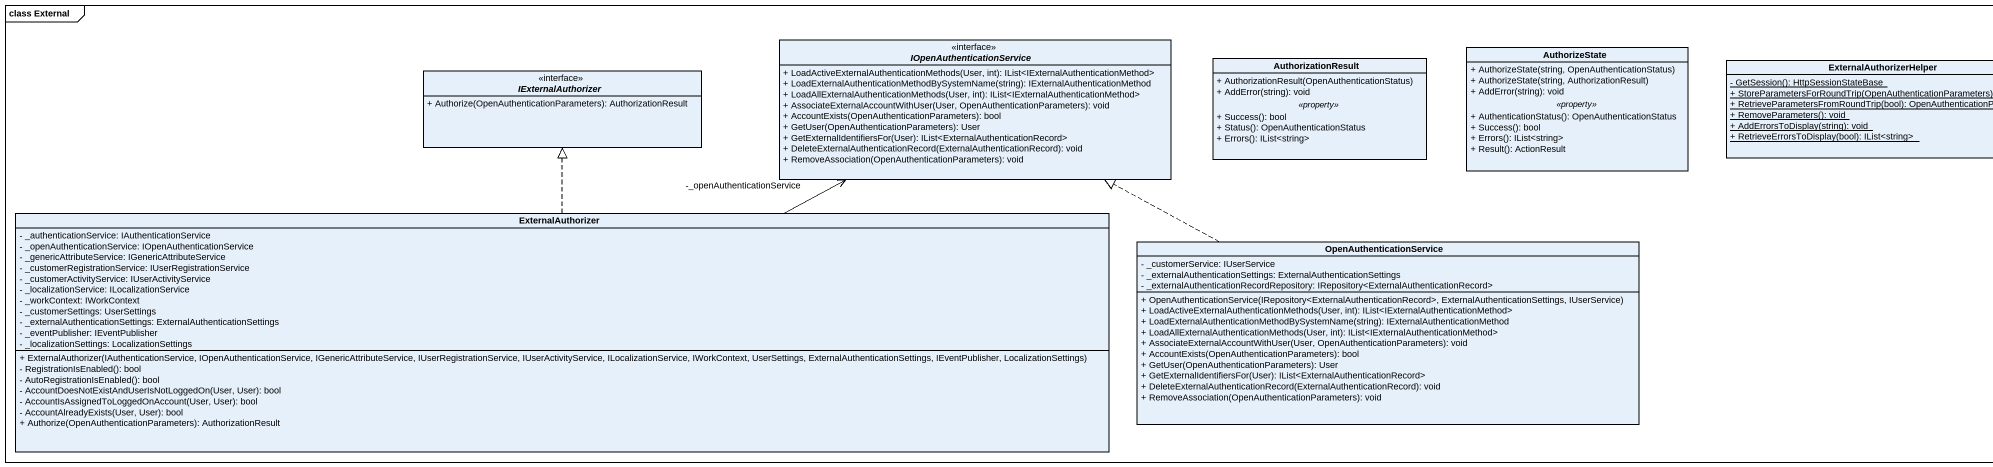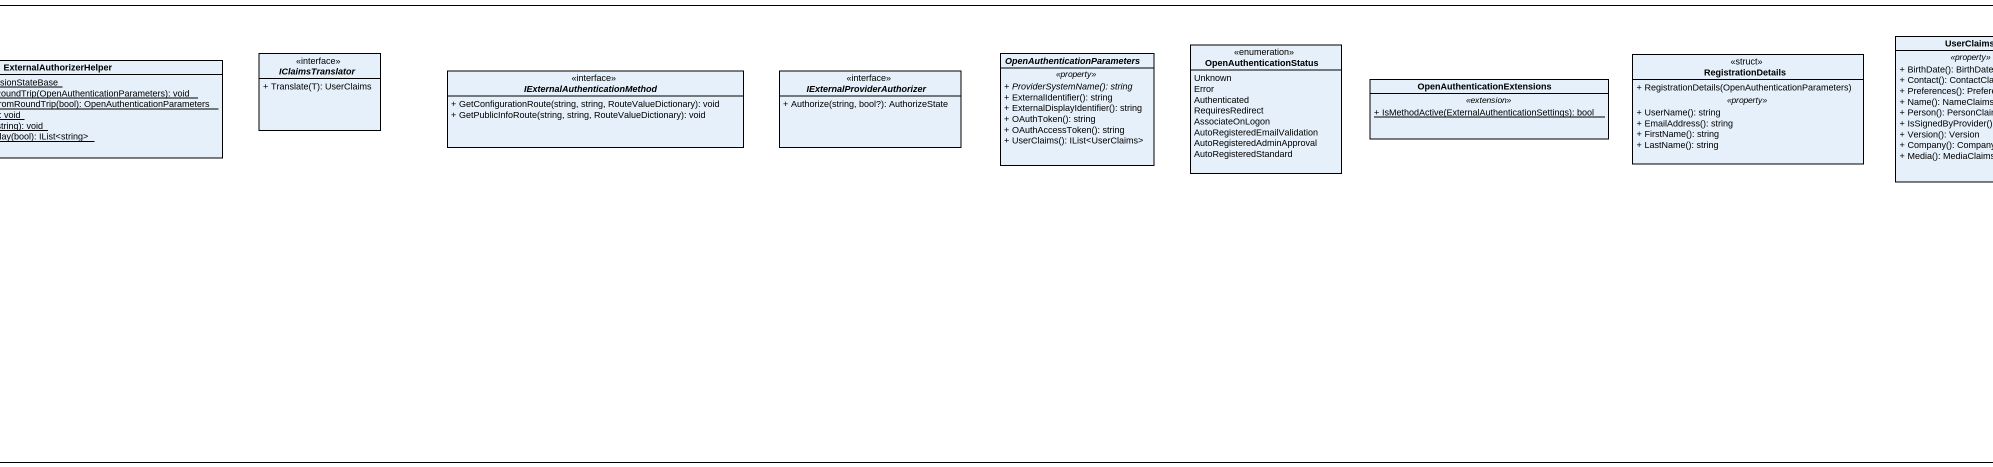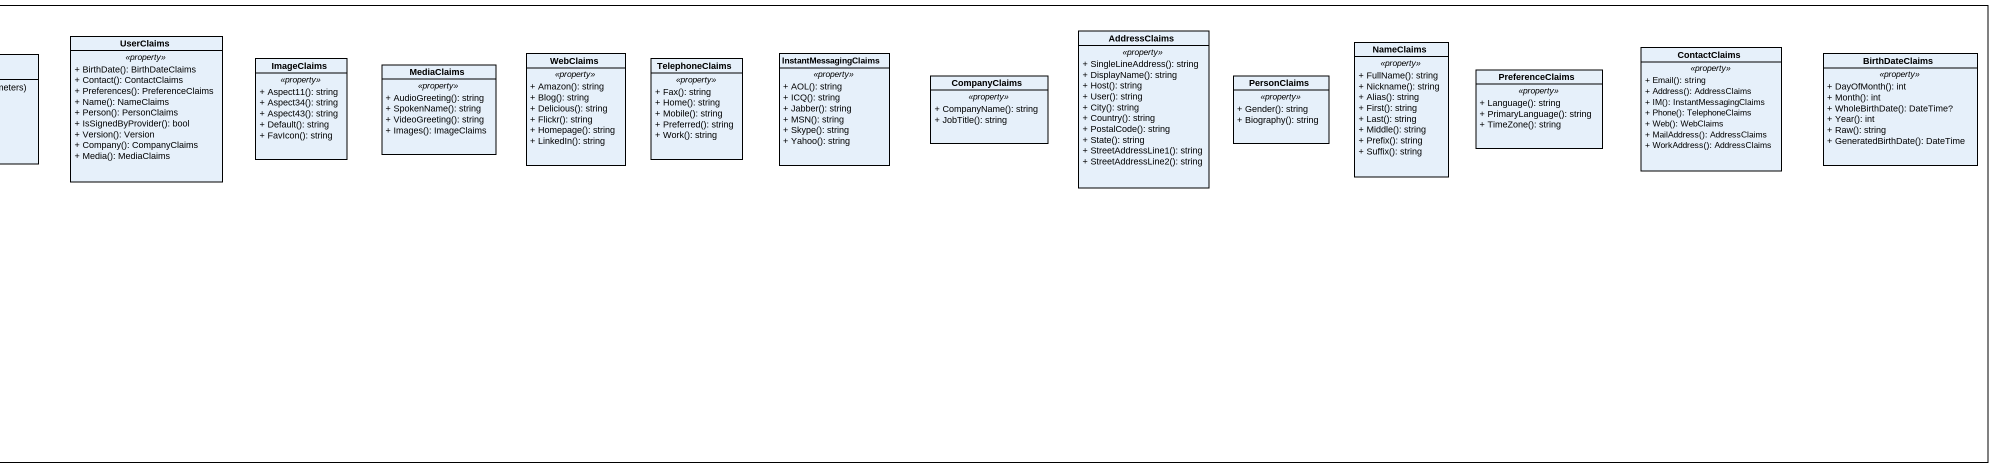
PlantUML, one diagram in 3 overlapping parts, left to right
@startuml
mainframe class External
hide circle
hide empty members
skinparam classAttributeIconSize 0
interface IOpenAuthenticationService {
  + LoadActiveExternalAuthenticationMethods(User, int): IList<IExternalAuthenticationMethod>
  + LoadExternalAuthenticationMethodBySystemName(string): IExternalAuthenticationMethod
  + LoadAllExternalAuthenticationMethods(User, int): IList<IExternalAuthenticationMethod>
  + AssociateExternalAccountWithUser(User, OpenAuthenticationParameters): void
  + AccountExists(OpenAuthenticationParameters): bool
  + GetUser(OpenAuthenticationParameters): User
  + GetExternalIdentifiersFor(User): IList<ExternalAuthenticationRecord>
  + DeleteExternalAuthenticationRecord(ExternalAuthenticationRecord): void
  + RemoveAssociation(OpenAuthenticationParameters): void
}
class AuthorizationResult {
  + AuthorizationResult(OpenAuthenticationStatus)
  + AddError(string): void
  .. <<property>> ..
  + Success(): bool
  + Status(): OpenAuthenticationStatus
  + Errors(): IList<string>
}
class AuthorizeState {
  + AuthorizeState(string, OpenAuthenticationStatus)
  + AuthorizeState(string, AuthorizationResult)
  + AddError(string): void
  .. <<property>> ..
  + AuthenticationStatus(): OpenAuthenticationStatus
  + Success(): bool
  + Errors(): IList<string>
  + Result(): ActionResult
}
class ExternalAuthorizerHelper {
  {static} - GetSession(): HttpSessionStateBase
  {static} + StoreParametersForRoundTrip(OpenAuthenticationParameters): void
  {static} + RetrieveParametersFromRoundTrip(bool): OpenAuthenticationParameters
  {static} + RemoveParameters(): void
  {static} + AddErrorsToDisplay(string): void
  {static} + RetrieveErrorsToDisplay(bool): IList<string>
}
interface IClaimsTranslator {
  + Translate(T): UserClaims
}
abstract class OpenAuthenticationParameters {
  .. <<property>> ..
  {abstract} + ProviderSystemName(): string
  + ExternalIdentifier(): string
  + ExternalDisplayIdentifier(): string
  + OAuthToken(): string
  + OAuthAccessToken(): string
  + UserClaims(): IList<UserClaims>
}
enum OpenAuthenticationStatus {
  Unknown
  Error
  Authenticated
  RequiresRedirect
  AssociateOnLogon
  AutoRegisteredEmailValidation
  AutoRegisteredAdminApproval
  AutoRegisteredStandard
}
class RegistrationDetails <<struct>> {
  + RegistrationDetails(OpenAuthenticationParameters)
  .. <<property>> ..
  + UserName(): string
  + EmailAddress(): string
  + FirstName(): string
  + LastName(): string
}
class UserClaims {
  .. <<property>> ..
  + BirthDate(): BirthDateClaims
  + Contact(): ContactClaims
  + Preferences(): PreferenceClaims
  + Name(): NameClaims
  + Person(): PersonClaims
  + IsSignedByProvider(): bool
  + Version(): Version
  + Company(): CompanyClaims
  + Media(): MediaClaims
}
class ImageClaims {
  .. <<property>> ..
  + Aspect11(): string
  + Aspect34(): string
  + Aspect43(): string
  + Default(): string
  + FavIcon(): string
}
class WebClaims {
  .. <<property>> ..
  + Amazon(): string
  + Blog(): string
  + Delicious(): string
  + Flickr(): string
  + Homepage(): string
  + LinkedIn(): string
}
class TelephoneClaims {
  .. <<property>> ..
  + Fax(): string
  + Home(): string
  + Mobile(): string
  + Preferred(): string
  + Work(): string
}
class InstantMessagingClaims {
  .. <<property>> ..
  + AOL(): string
  + ICQ(): string
  + Jabber(): string
  + MSN(): string
  + Skype(): string
  + Yahoo(): string
}
class AddressClaims {
  .. <<property>> ..
  + SingleLineAddress(): string
  + DisplayName(): string
  + Host(): string
  + User(): string
  + City(): string
  + Country(): string
  + PostalCode(): string
  + State(): string
  + StreetAddressLine1(): string
  + StreetAddressLine2(): string
}
class NameClaims {
  .. <<property>> ..
  + FullName(): string
  + Nickname(): string
  + Alias(): string
  + First(): string
  + Last(): string
  + Middle(): string
  + Prefix(): string
  + Suffix(): string
}
class ContactClaims {
  .. <<property>> ..
  + Email(): string
  + Address(): AddressClaims
  + IM(): InstantMessagingClaims
  + Phone(): TelephoneClaims
  + Web(): WebClaims
  + MailAddress(): AddressClaims
  + WorkAddress(): AddressClaims
}
class BirthDateClaims {
  .. <<property>> ..
  + DayOfMonth(): int
  + Month(): int
  + WholeBirthDate(): DateTime?
  + Year(): int
  + Raw(): string
  + GeneratedBirthDate(): DateTime
}
interface IExternalAuthorizer {
  + Authorize(OpenAuthenticationParameters): AuthorizationResult
}
interface "IExternalAuthenticationMethod" as IExternalAuthenticationMetho {
  + GetConfigurationRoute(string, string, RouteValueDictionary): void
  + GetPublicInfoRoute(string, string, RouteValueDictionary): void
}
interface IExternalProviderAuthorizer {
  + Authorize(string, bool?): AuthorizeState
}
class OpenAuthenticationExtensions {
  .. <<extension>> ..
  {static} + IsMethodActive(ExternalAuthenticationSettings): bool
}
class MediaClaims {
  .. <<property>> ..
  + AudioGreeting(): string
  + SpokenName(): string
  + VideoGreeting(): string
  + Images(): ImageClaims
}
class CompanyClaims {
  .. <<property>> ..
  + CompanyName(): string
  + JobTitle(): string
}
class PersonClaims {
  .. <<property>> ..
  + Gender(): string
  + Biography(): string
}
class PreferenceClaims {
  .. <<property>> ..
  + Language(): string
  + PrimaryLanguage(): string
  + TimeZone(): string
}
class ExternalAuthorizer {
  - _authenticationService: IAuthenticationService
  - _openAuthenticationService: IOpenAuthenticationService
  - _genericAttributeService: IGenericAttributeService
  - _customerRegistrationService: IUserRegistrationService
  - _customerActivityService: IUserActivityService
  - _localizationService: ILocalizationService
  - _workContext: IWorkContext
  - _customerSettings: UserSettings
  - _externalAuthenticationSettings: ExternalAuthenticationSettings
  - _eventPublisher: IEventPublisher
  - _localizationSettings: LocalizationSettings
  + ExternalAuthorizer(IAuthenticationService, IOpenAuthenticationService, IGenericAttributeService, IUserRegistrationService, IUserActivityService, ILocalizationService, IWorkContext, UserSettings, ExternalAuthenticationSettings, IEventPublisher, LocalizationSettings)
  - RegistrationIsEnabled(): bool
  - AutoRegistrationIsEnabled(): bool
  - AccountDoesNotExistAndUserIsNotLoggedOn(User, User): bool
  - AccountIsAssignedToLoggedOnAccount(User, User): bool
  - AccountAlreadyExists(User, User): bool
  + Authorize(OpenAuthenticationParameters): AuthorizationResult
}
class OpenAuthenticationService {
  - _customerService: IUserService
  - _externalAuthenticationSettings: ExternalAuthenticationSettings
  - _externalAuthenticationRecordRepository: IRepository<ExternalAuthenticationRecord>
  + OpenAuthenticationService(IRepository<ExternalAuthenticationRecord>, ExternalAuthenticationSettings, IUserService)
  + LoadActiveExternalAuthenticationMethods(User, int): IList<IExternalAuthenticationMethod>
  + LoadExternalAuthenticationMethodBySystemName(string): IExternalAuthenticationMethod
  + LoadAllExternalAuthenticationMethods(User, int): IList<IExternalAuthenticationMethod>
  + AssociateExternalAccountWithUser(User, OpenAuthenticationParameters): void
  + AccountExists(OpenAuthenticationParameters): bool
  + GetUser(OpenAuthenticationParameters): User
  + GetExternalIdentifiersFor(User): IList<ExternalAuthenticationRecord>
  + DeleteExternalAuthenticationRecord(ExternalAuthenticationRecord): void
  + RemoveAssociation(OpenAuthenticationParameters): void
}
ExternalAuthorizer -right-> "-_openAuthenticationService" IOpenAuthenticationService
ExternalAuthorizer .up.|> IExternalAuthorizer
OpenAuthenticationService .left.|> IOpenAuthenticationService
@enduml
